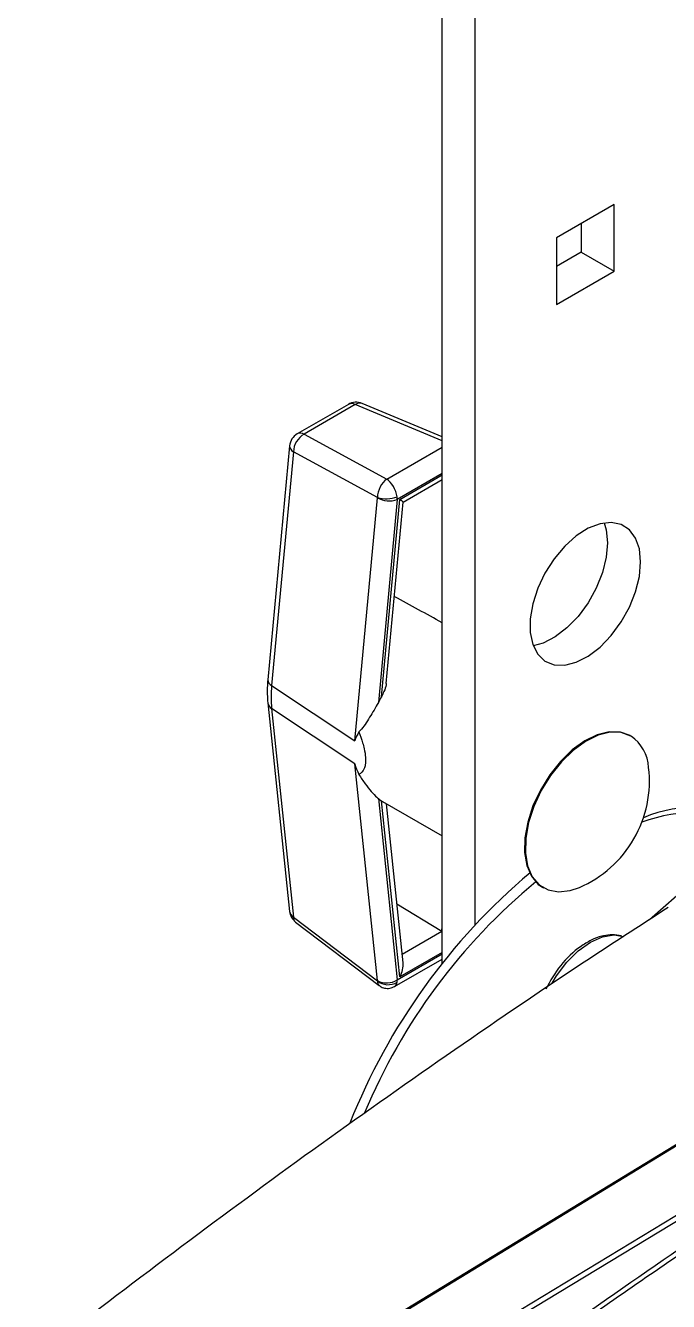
# Model space of a CAD drawing. Extents: x 7 to 135, y 1 to 99.
# Drawn here: x 12.96 to 15.55, y 14 to 19.13 of the extents above; entities that cross this region are included whole.
import ezdxf

# ---------------------------------------------------------------- set-up
doc = ezdxf.new("R2010")
doc.units = 0
doc.header["$MEASUREMENT"] = 0
doc.layers.add('OBJECT', color=7, linetype='CONTINUOUS')

msp = doc.modelspace()

# ---------------------------------------------------------------- linework, layer by layer
at = {"layer": 'OBJECT'}
for p, q in [((14.6356, 15.3629), (14.6356, 21.103)), ((14.7686, 15.517), (14.7686, 21.0262)), ((15.3265, 18.412), (15.0945, 18.2781)), ((15.3265, 18.1442), (15.3265, 18.412)), ((15.1935, 18.3353), (15.1935, 18.2209)), ((15.0945, 18.2781), (15.0945, 18.0103)), ((15.1935, 18.2209), (15.0945, 18.1638)), ((15.1935, 18.2209), (15.3265, 18.1442)), ((15.0945, 18.0103), (15.3265, 18.1442)), ((14.2585, 17.6093), (14.0533, 17.4908)), ((14.2859, 17.6082), (14.0807, 17.4898)), ((14.6356, 17.4627), (14.2859, 17.6082)), ((14.6356, 17.4789), (14.3138, 17.6129)), ((14.0807, 17.4898), (14.4129, 17.309)), ((14.0223, 17.4425), (13.9346, 16.5029)), ((14.4129, 17.309), (14.6356, 17.4376)), ((14.0376, 17.4189), (13.9499, 16.4794)), ((14.3751, 17.2354), (14.0376, 17.4189)), ((14.6356, 17.3313), (14.4552, 17.2272)), ((14.4653, 17.2274), (14.6356, 17.3257)), ((14.4786, 17.2164), (14.6356, 17.3071)), ((14.6356, 17.3025), (14.6352, 17.3068)), ((14.2839, 16.2574), (14.375, 17.234)), ((14.4552, 17.2272), (14.379, 16.4112)), ((14.3913, 16.4346), (14.4653, 17.2274)), ((14.4106, 16.488), (14.4786, 17.2165)), ((13.9499, 16.4794), (14.2839, 16.2574)), ((13.9347, 16.41), (14.0224, 15.5717)), ((14.2839, 16.1652), (13.9499, 16.3872)), ((13.9499, 16.3872), (14.0376, 15.5489)), ((15.3944, 16.2761), (15.3909, 16.2782)), ((14.375, 15.2939), (14.2839, 16.1652)), ((14.379, 16.0252), (14.4552, 15.2972)), ((14.3913, 16.016), (14.3962, 16.0135)), ((14.4653, 15.3087), (14.3913, 16.016)), ((14.396, 16.0131), (14.6356, 15.8748)), ((14.4782, 15.365), (14.4113, 16.0042)), ((15.0389, 15.6685), (15.0425, 15.6664)), ((14.1812, 13.7794), (17.1757, 15.6049)), ((14.4534, 15.6017), (14.6336, 15.4924)), ((15.5782, 15.6344), (15.4689, 15.5383)), ((14.0376, 15.5489), (14.3751, 15.2928)), ((14.0467, 15.5284), (14.3829, 15.2732)), ((14.4746, 15.3997), (14.6343, 15.492)), ((14.6336, 15.4924), (14.6356, 15.5137)), ((17.419, 15.4645), (14.4135, 13.6453)), ((17.4294, 15.4469), (14.4238, 13.6277)), ((14.4552, 15.2972), (14.6356, 15.4014)), ((14.6356, 15.407), (14.4653, 15.3087)), ((14.4436, 15.2694), (14.6356, 15.3802))]:
    msp.add_line(p, q, dxfattribs=at)
at = {"layer": 'OBJECT', "flags": 128}
for points in [[(15.4332, 16.9761), (15.428, 17.0284), (15.4126, 17.0722), (15.3878, 17.1056), (15.3547, 17.1268), (15.3148, 17.135), (15.2701, 17.1298), (15.2226, 17.1113), (15.1745, 17.0806), (15.128, 17.0389), (15.0855, 16.9883), (15.0488, 16.9311), (15.0196, 16.87), (14.9994, 16.8078), (14.9891, 16.7475), (14.9891, 16.6919), (14.9994, 16.6436), (15.0196, 16.6048), (15.0488, 16.5773), (15.0855, 16.5625), (15.128, 16.561), (15.1745, 16.5729), (15.2226, 16.5977), (15.2701, 16.6341), (15.3148, 16.6805), (15.3547, 16.7348), (15.3878, 16.7943), (15.4126, 16.8562), (15.428, 16.9178), (15.4332, 16.9761)], [(15.2868, 17.1332), (15.2951, 17.1052), (15.3003, 17.0529)], [(15.3003, 17.0529), (15.2951, 16.9946), (15.2797, 16.933), (15.2549, 16.871), (15.2218, 16.8115), (15.1819, 16.7573), (15.1371, 16.7109), (15.0896, 16.6744), (15.0415, 16.6497), (15.0012, 16.6386)], [(15.3909, 16.2782), (15.3519, 16.2924), (15.3072, 16.2936), (15.2588, 16.2816), (15.2086, 16.257), (15.1586, 16.2208), (15.111, 16.1745), (15.0676, 16.12), (15.0302, 16.0594), (15.0004, 15.9953), (14.9794, 15.9303), (14.968, 15.8671), (14.9667, 15.8082), (14.9756, 15.7561), (14.9943, 15.7129), (15.022, 15.6803), (15.0389, 15.6685)], [(15.3944, 16.2761), (15.3554, 16.2904), (15.3108, 16.2915), (15.2624, 16.2796), (15.2121, 16.255), (15.1622, 16.2188), (15.1145, 16.1725), (15.0711, 16.1179), (15.0338, 16.0574), (15.004, 15.9933), (14.9829, 15.9283), (14.9715, 15.8651), (14.9703, 15.8062), (14.9791, 15.7541), (14.9978, 15.7109), (15.0255, 15.6783), (15.0612, 15.6577), (15.1032, 15.65), (15.15, 15.6554), (15.1868, 15.6679)], [(17.1688, 15.6054), (15.6832, 14.6997), (14.1743, 13.7798)], [(15.0779, 15.2836), (15.0952, 15.3122), (15.1363, 15.3671), (15.1825, 15.4131), (15.2313, 15.4478), (15.2802, 15.4694), (15.3264, 15.4768), (15.3647, 15.4705)]]:
    msp.add_lwpolyline(points, dxfattribs=at)
at = {"layer": 'OBJECT'}
for centre, radius, start, end in [((14.2897, 17.5552), 0.0625, 67.401, 119.9973), ((14.2712, 17.5831), 0.0291, 59.6545, 115.8932), ((14.3042, 17.5843), 0.0301, 71.5064, 127.3904), ((14.0845, 17.4367), 0.0625, 119.9973, 174.667), ((14.1242, 17.4148), 0.0867, 120.1569, 177.2632), ((14.066, 17.4647), 0.0291, 59.6545, 115.8932), ((14.0492, 17.4433), 0.0269, 181.6273, 244.5359), ((14.4223, 17.3146), 0.0934, 239.6252, 290.6243), ((14.4105, 17.3547), 0.1245, 253.448, 290.6391), ((13.9615, 16.5037), 0.0269, 181.6257, 244.5375), ((13.966, 16.4145), 0.0317, 188.168, 239.5102), ((14.9571, 16.1221), 0.6463, 151.0847, 153.429), ((15.2995, 16.1397), 0.1662, 3.6858, 55.1427), ((15.0033, 16.0955), 0.4653, 330, 6.7785), ((14.4609, 16.1221), 0.1269, 229.7816, 236.7244), ((15.67, 15.303), 0.6683, 69.1754, 110.3114), ((15.6579, 15.4413), 0.5498, 62.5783, 112.8403), ((15.0033, 16.0955), 0.4653, 293.2269, 330), ((16.6233, 13.7858), 2.5372, 130.1132, 158.3676), ((16.5524, 13.8295), 2.4159, 129.6277, 157.284), ((14.0845, 15.5782), 0.0625, 185.9728, 232.7998), ((14.0537, 15.5762), 0.0317, 188.2088, 239.507), ((14.063, 15.5479), 0.0254, 177.7049, 230.1371), ((14.4124, 15.3602), 0.0762, 240.5855, 304.1394), ((14.4184, 15.3447), 0.0677, 230.1128, 302.0851)]:
    msp.add_arc(centre, radius, start, end, dxfattribs=at)
for centre, major_axis, ratio, start_param, end_param in [((14.4167, 17.256), (0.0242, 0.0579), 0.586383, 0.712332, 2.164272), ((14.4167, 17.256), (-0.0264, 0.0568), 0.494733, 4.17706, 5.628999), ((14.3701, 17.2373), (-0.00266, 0.00708), 0.592096, 4.024712, 4.230835), ((14.4114, 17.2529), (-0.0302, 0.0547), 0.580255, 3.938244, 4.144367), ((14.4264, 17.2499), (0.0521, -0.0334), 0.049063, 0.025356, 0.760124), ((12.0599, 17.7947), (4.0542, -2.011), 0.053878, 0.909391, 0.969389), ((14.305, 16.6347), (0.2542, 0.4311), 0.582405, 2.24928, 2.475618), ((14.67, 15.5168), (0.0548, -0.0042), 0.631769, 4.037429, 4.054882), ((14.4264, 15.3311), (0.0335, 0.0656), 0.609076, 4.680667, 5.52959), ((14.3701, 15.2972), (-0.00396, 0.00637), 0.47059, 3.705741, 3.911865), ((14.4167, 15.326), (0.0325, 0.0537), 0.485137, 2.493168, 3.088758), ((14.4167, 15.326), (-0.0254, 0.0574), 0.506157, 3.196668, 3.775292), ((14.4114, 15.3229), (-0.0315, 0.054), 0.564605, 3.718447, 3.92457)]:
    msp.add_ellipse(centre, major_axis=major_axis, ratio=ratio, start_param=start_param, end_param=end_param, dxfattribs=at)
for points, knots in [([(13.9346, 16.5029), (13.9339, 16.495), (13.9313, 16.4629), (13.9332, 16.4327), (13.9347, 16.41)], [0, 0, 0, 0, 0.2490632, 1, 1, 1, 1]), ([(14.41, 16.488), (14.41, 16.4863), (14.4099, 16.4758), (14.4027, 16.457), (14.3948, 16.4415), (14.3913, 16.4346)], [0, 0, 0, 0, 0.098972, 0.600867, 1, 1, 1, 1]), ([(14.379, 16.4112), (14.3674, 16.391), (14.3436, 16.3496), (14.3179, 16.3104), (14.3022, 16.295), (14.3001, 16.293)], [0, 0, 0, 0, 0.454626, 0.927987, 1, 1, 1, 1]), ([(14.3001, 16.293), (14.2945, 16.2812), (14.2888, 16.2692), (14.284, 16.2576), (14.2839, 16.2574)], [0, 0, 0, 0, 0.982722, 1, 1, 1, 1]), ([(14.3001, 16.293), (14.3056, 16.2785), (14.3141, 16.2563), (14.3234, 16.2212), (14.3285, 16.1896), (14.3275, 16.1624), (14.32, 16.1364), (14.3093, 16.1263), (14.3005, 16.1222), (14.3001, 16.122)], [0, 0, 0, 0, 0.190457, 0.293194, 0.446601, 0.600717, 0.707922, 0.985532, 1, 1, 1, 1]), ([(14.7132, 13.6045), (15.0588, 13.8476), (15.7501, 14.3338), (16.7917, 15.0195), (17.8059, 15.6575), (18.4735, 16.0476), (18.7925, 16.234)], [0, 0, 0, 0, 0.255394, 0.510845, 0.766264, 1, 1, 1, 1]), ([(18.7925, 16.2111), (18.6244, 16.1136), (18.2567, 15.9002), (17.6913, 15.5578), (17.0913, 15.1837), (16.4869, 14.7947), (15.8844, 14.3943), (15.2963, 13.9925), (14.9126, 13.7209), (14.7243, 13.5876)], [0, 0, 0, 0, 0.1235284, 0.2701457, 0.4156716, 0.5651885, 0.7154908, 0.8604278, 1, 1, 1, 1]), ([(14.2839, 16.1652), (14.284, 16.165), (14.2888, 16.1501), (14.2945, 16.1359), (14.3001, 16.122)], [0, 0, 0, 0, 0.017278, 1, 1, 1, 1]), ([(14.3001, 16.122), (14.3089, 16.109), (14.3339, 16.0723), (14.3611, 16.0407), (14.3772, 16.0268), (14.379, 16.0252)], [0, 0, 0, 0, 0.324578, 0.922743, 1, 1, 1, 1]), ([(15.5442, 15.5874), (15.4278, 15.5121), (15.1274, 15.3177), (14.6511, 14.9928), (14.1147, 14.6145), (13.5875, 14.2257), (13.203, 13.9345), (12.997, 13.7701), (12.961, 13.7414)], [0, 0, 0, 0, 0.130614, 0.337265, 0.543803, 0.750194, 0.956405, 1, 1, 1, 1]), ([(15.284, 15.4728), (15.2818, 15.4726), (15.2659, 15.4705), (15.2343, 15.4567), (15.1773, 15.4232), (15.108, 15.3587), (15.0703, 15.2921), (15.0515, 15.259)], [0, 0, 0, 0, 0.026387, 0.191239, 0.3555, 0.679916, 1, 1, 1, 1]), ([(15.3566, 15.473), (15.3442, 15.4755), (15.3216, 15.4803), (15.2957, 15.4752), (15.284, 15.4728)], [0, 0, 0, 0, 0.543711, 1, 1, 1, 1]), ([(14.3831, 15.274), (14.3855, 15.272), (14.393, 15.2657), (14.4099, 15.2614), (14.4288, 15.2621), (14.4394, 15.2676), (14.4436, 15.2697)], [0, 0, 0, 0, 0.144722, 0.449589, 0.782724, 1, 1, 1, 1])]:
    msp.add_open_spline(points, degree=3, knots=knots, dxfattribs=at)

doc.saveas('drawing.dxf')
